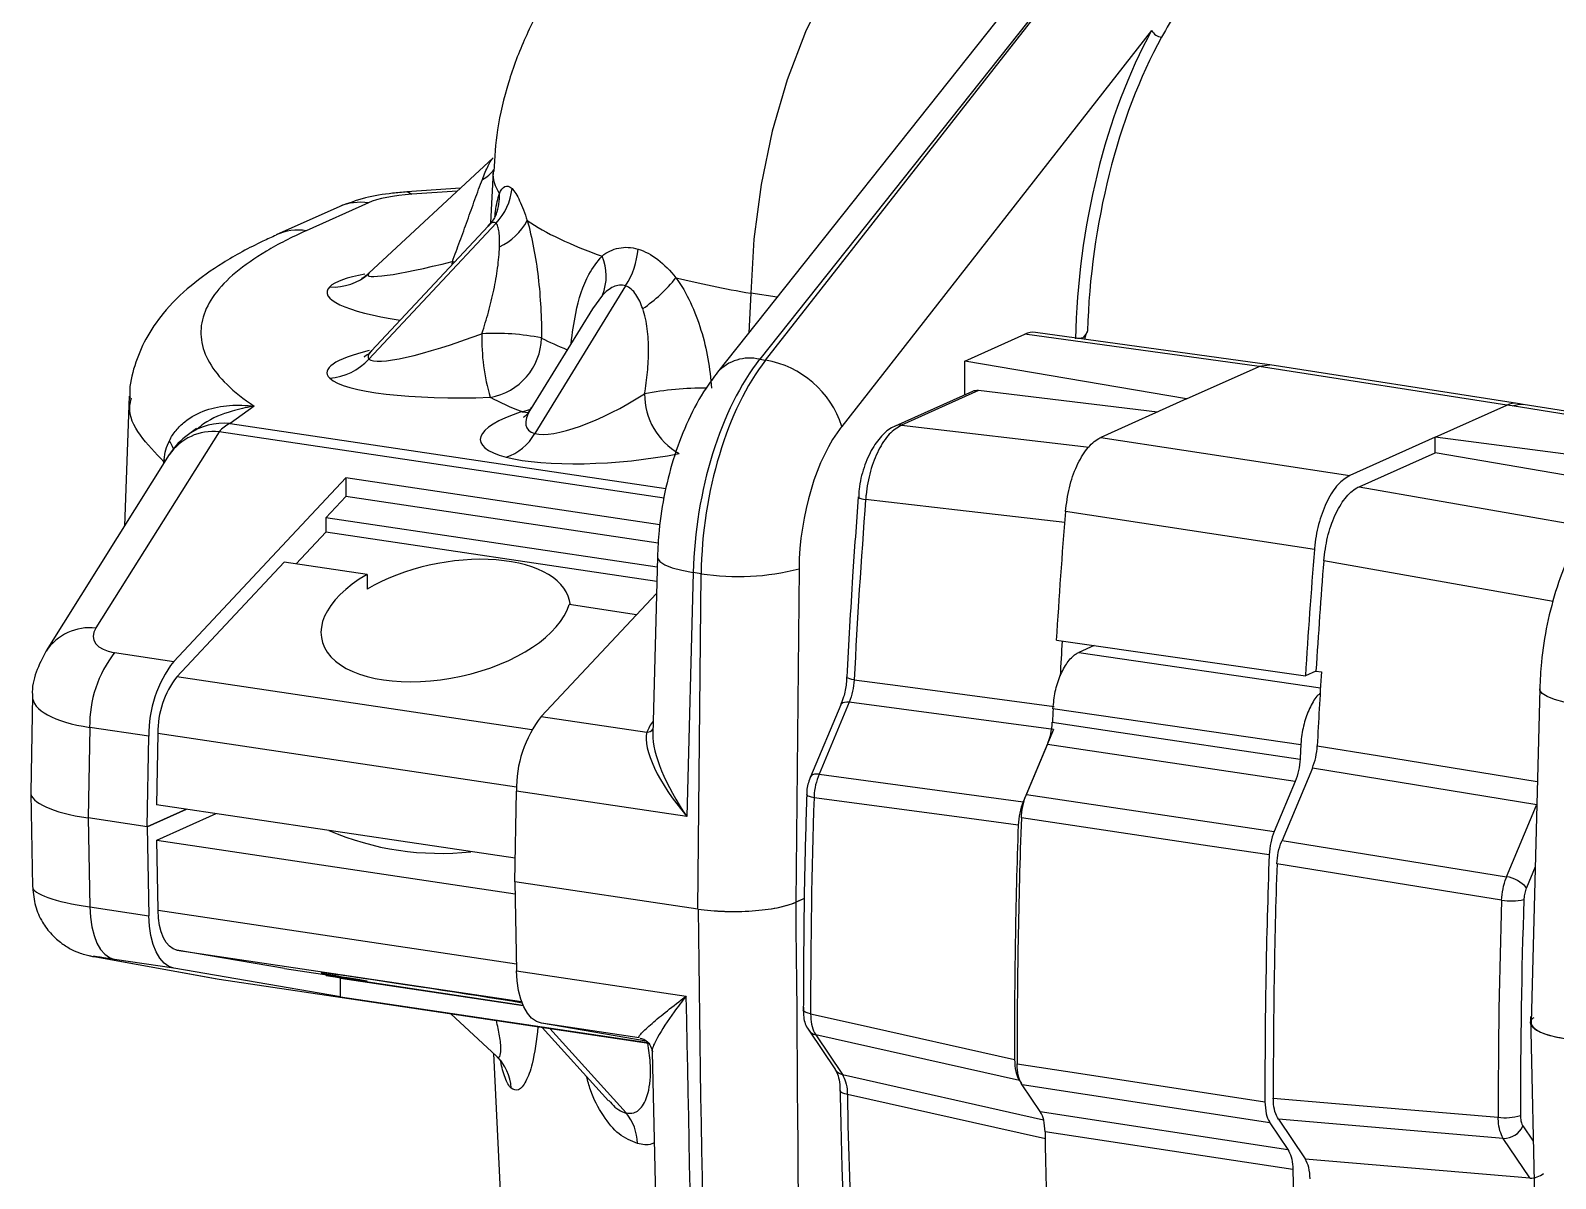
# Model space of a CAD drawing. Header units: millimetres. Extents: x 12 to 854, y 4 to 555.
# Drawn here: x 625.43 to 659.19, y 427.27 to 452.69 of the extents above; entities that cross this region are included whole.
import ezdxf

# ---------------------------------------------------------------- set-up
doc = ezdxf.new("R2010")
doc.units = ezdxf.units.MM

msp = doc.modelspace()

# ---------------------------------------------------------------- linework, layer by layer
at = {"color": 7, "linetype": 'Continuous', "lineweight": 25}
for p, q in [((649.306, 455.143), (641.574, 445.406)), ((641.706, 445.387), (649.339, 455.138)), ((648.373, 454.858), (640.641, 445.121)), ((650.252, 452.687), (643.391, 443.922)), ((635.672, 449.868), (632.923, 447.31)), ((635.671, 449.562), (635.615, 448.428)), ((634.947, 449.194), (633.766, 449.112)), ((632.262, 448.785), (630.887, 448.169)), ((632.912, 448.87), (631.537, 448.254)), ((635.738, 448.42), (632.923, 445.409)), ((635.564, 448.358), (632.979, 445.594)), ((638.606, 447.034), (636.594, 443.764)), ((637.87, 446.526), (636.508, 444.312)), ((652.859, 445.284), (647.677, 446.001)), ((646.119, 445.368), (647.447, 445.963)), ((652.629, 445.247), (647.447, 445.963)), ((641.574, 445.406), (641.706, 445.387)), ((651.027, 444.529), (646.119, 445.368)), ((646.119, 444.619), (646.119, 445.368)), ((651.027, 444.529), (652.629, 445.247)), ((658.114, 444.392), (652.629, 445.247)), ((652.629, 445.247), (652.629, 445.247)), ((658.352, 444.428), (652.865, 445.283)), ((646.284, 444.693), (644.576, 443.928)), ((646.416, 444.713), (644.715, 443.95)), ((650.379, 444.238), (646.416, 444.713)), ((627.618, 444.592), (627.514, 441.72)), ((630.385, 444.367), (629.848, 443.985)), ((651.027, 444.529), (649.128, 443.677)), ((656.527, 443.68), (658.114, 444.392)), ((658.114, 444.392), (658.114, 444.392)), ((658.235, 444.373), (658.114, 444.392)), ((658.475, 444.409), (658.354, 444.428)), ((661.536, 443.917), (658.475, 444.409)), ((629.605, 443.803), (626.878, 439.457)), ((629.109, 443.874), (628.928, 443.745)), ((649.128, 443.677), (654.639, 442.834)), ((656.527, 443.68), (654.639, 442.834)), ((656.527, 443.339), (656.527, 443.68)), ((660.897, 443.113), (656.527, 443.68)), ((654.846, 442.586), (656.527, 443.339)), ((660.531, 442.652), (656.527, 443.339)), ((628.503, 443.295), (625.775, 438.949)), ((632.41, 442.78), (628.601, 438.715)), ((639.366, 441.741), (632.41, 442.78)), ((632.41, 442.78), (632.41, 442.368)), ((632.41, 442.368), (631.971, 441.899)), ((639.329, 441.334), (632.41, 442.368)), ((643.757, 442.358), (643.757, 442.36)), ((654.846, 442.586), (659.915, 441.696)), ((631.971, 441.899), (631.971, 441.577)), ((639.304, 440.804), (631.971, 441.899)), ((631.971, 441.577), (631.315, 440.877)), ((639.295, 440.483), (631.971, 441.577)), ((639.309, 441.029), (639.209, 437.113)), ((631.05, 440.917), (628.671, 438.378)), ((632.882, 440.643), (631.05, 440.917)), ((632.882, 440.643), (632.885, 440.32)), ((640.103, 440.686), (639.964, 435.281)), ((640.278, 440.66), (640.103, 440.686)), ((640.202, 433.235), (640.278, 440.66)), ((642.446, 440.77), (642.371, 433.385)), ((639.288, 440.219), (636.74, 437.499)), ((638.85, 439.751), (637.357, 439.974)), ((627.292, 438.911), (628.601, 438.715)), ((648.142, 439.187), (653.656, 438.399)), ((648.977, 439.068), (648.637, 438.915)), ((643.504, 438.371), (643.504, 438.373)), ((653.89, 438.504), (653.656, 438.399)), ((653.89, 438.504), (654.012, 438.49)), ((625.473, 437.954), (625.435, 435.824)), ((658.843, 438.11), (658.653, 430.718)), ((643.37, 437.757), (642.701, 436.165)), ((643.558, 437.813), (642.889, 436.221)), ((643.372, 437.762), (643.37, 437.757)), ((648.08, 437.21), (643.558, 437.813)), ((626.741, 437.257), (626.705, 435.252)), ((628.05, 437.061), (626.741, 437.257)), ((636.74, 437.499), (639.079, 437.149)), ((628.014, 435.056), (628.05, 437.061)), ((628.253, 437.121), (628.224, 435.543)), ((648.08, 437.21), (647.408, 435.61)), ((647.479, 435.768), (647.943, 436.874)), ((653.429, 436.058), (647.943, 436.874)), ((642.889, 436.221), (647.408, 435.61)), ((653.81, 436.354), (653.138, 434.754)), ((653.429, 436.058), (652.965, 434.952)), ((625.437, 435.793), (625.475, 433.726)), ((636.162, 434.357), (628.224, 435.543)), ((636.153, 433.84), (636.189, 435.845)), ((639.964, 435.281), (636.189, 435.845)), ((647.479, 435.768), (652.965, 434.952)), ((628.014, 435.056), (626.705, 435.252)), ((628.881, 435.445), (628.014, 435.056)), ((628.016, 435.057), (628.881, 435.445)), ((628.227, 434.759), (629.538, 435.347)), ((628.016, 435.057), (628.052, 433.084)), ((628.227, 434.759), (636.16, 433.574)), ((628.255, 433.206), (628.227, 434.759)), ((653.138, 434.754), (658.111, 433.95)), ((640.202, 433.235), (636.153, 433.84)), ((636.155, 433.84), (636.191, 431.868)), ((626.742, 433.28), (628.052, 433.084)), ((642.371, 433.385), (642.564, 433.472)), ((642.564, 433.467), (642.371, 433.383)), ((626.84, 432.18), (629.566, 431.689)), ((626.84, 432.18), (626.879, 432.173)), ((626.879, 432.173), (629.605, 431.682)), ((631.053, 431.918), (628.674, 432.325)), ((628.603, 431.924), (627.293, 432.12)), ((632.295, 431.293), (628.603, 431.924)), ((631.053, 431.918), (632.885, 431.644)), ((636.191, 431.868), (639.947, 431.307)), ((629.566, 431.689), (629.605, 431.682)), ((629.605, 431.682), (639.11, 430.262)), ((631.973, 431.76), (631.973, 431.78)), ((632.295, 431.705), (631.973, 431.76)), ((631.973, 431.76), (636.333, 431.109)), ((632.295, 431.293), (632.295, 431.705)), ((632.295, 431.705), (636.336, 431.102)), ((632.295, 431.293), (639.094, 430.277)), ((634.736, 430.915), (635.748, 429.973)), ((658.636, 430.856), (659.085, 411.685)), ((638.907, 430.385), (636.742, 430.708)), ((639.059, 430.312), (636.742, 430.708)), ((636.76, 430.613), (638.23, 428.986)), ((642.661, 430.551), (643.252, 429.673)), ((647.327, 429.438), (642.814, 430.449)), ((642.814, 430.449), (643.405, 429.571)), ((635.681, 430.036), (637.179, 399.815)), ((639.193, 430.065), (639.551, 414.604)), ((643.256, 429.668), (643.252, 429.673)), ((643.354, 429.21), (643.354, 429.213)), ((647.327, 429.438), (647.373, 429.369)), ((652.872, 428.5), (647.386, 429.339)), ((647.782, 428.752), (647.386, 429.339)), ((647.782, 428.752), (653.267, 427.913)), ((652.872, 428.5), (653.267, 427.913)), ((658.035, 428.157), (653.057, 428.581)), ((653.057, 428.581), (653.651, 427.7)), ((658.627, 427.279), (658.035, 428.157)), ((653.651, 427.7), (658.627, 427.279))]:
    msp.add_line(p, q, dxfattribs=at)
at = {"color": 8, "linetype": 'Continuous', "lineweight": 25}
for p, q in [((634.88, 449.131), (633.876, 449.062)), ((634.766, 447.505), (634.77, 447.57)), ((634.77, 447.57), (634.821, 447.564)), ((638.092, 446.824), (637.873, 446.524)), ((641.378, 446.868), (641.335, 445.995)), ((641.959, 446.781), (641.378, 446.868)), ((648.726, 445.856), (648.729, 445.88)), ((652.864, 445.275), (652.629, 445.247)), ((661.483, 443.851), (658.235, 444.373)), ((629.848, 443.985), (639.498, 442.543)), ((636.307, 444.247), (636.471, 444.23)), ((639.457, 442.331), (629.605, 443.803)), ((644.715, 443.95), (648.869, 443.463)), ((628.386, 443.108), (628.386, 443.134)), ((628.39, 443.187), (628.418, 443.159)), ((648.637, 438.915), (653.992, 438.134)), ((636.529, 437.204), (628.671, 438.378)), ((636.192, 435.935), (628.253, 437.121)), ((658.777, 435.543), (653.81, 436.354)), ((658.111, 433.95), (658.776, 435.534)), ((626.706, 435.251), (626.742, 433.28)), ((658.741, 434.166), (658.548, 433.705)), ((628.255, 433.206), (636.189, 432.02)), ((628.674, 432.325), (636.303, 431.185)), ((636.927, 430.588), (638.615, 428.719)), ((643.405, 429.571), (647.858, 428.57)), ((658.472, 428.431), (658.701, 428.092))]:
    msp.add_line(p, q, dxfattribs=at)
at = {"color": 7, "linetype": 'Continuous', "lineweight": 25, "flags": 128}
for points in [[(645.344, 456.046), (644.737, 455.683), (644.144, 455.149), (643.579, 454.455), (643.056, 453.618), (642.587, 452.658), (642.183, 451.597), (641.853, 450.46), (641.605, 449.274), (641.446, 448.068), (641.378, 446.868)], [(653.855, 441.194), (651.1, 441.616), (648.344, 442.038)], [(659.144, 440.047), (656.6, 440.496), (654.062, 440.943)], [(653.555, 436.868), (651.58, 437.156), (648.068, 437.669)], [(648.053, 437.371), (649.37, 437.176), (653.539, 436.556)], [(647.298, 435.091), (646.048, 435.259), (642.778, 435.7)], [(652.854, 434.435), (651.538, 434.63), (647.368, 435.25)], [(658, 433.428), (656.941, 433.6), (653.027, 434.235)], [(626.742, 433.28), (626.756, 433.053), (626.788, 432.84), (626.837, 432.648), (626.903, 432.48), (626.983, 432.34), (627.077, 432.232), (627.181, 432.158), (627.293, 432.12)], [(628.674, 432.325), (628.588, 432.354), (628.509, 432.41), (628.438, 432.492), (628.377, 432.598), (628.327, 432.726), (628.29, 432.872), (628.265, 433.033), (628.255, 433.206)], [(628.603, 431.924), (628.491, 431.963), (628.387, 432.036), (628.293, 432.145), (628.213, 432.284), (628.147, 432.452), (628.098, 432.645), (628.066, 432.857), (628.052, 433.084)], [(636.742, 430.708), (636.63, 430.746), (636.526, 430.82), (636.432, 430.928), (636.352, 431.068), (636.286, 431.236), (636.237, 431.428), (636.205, 431.641), (636.191, 431.868)], [(642.702, 430.915), (643.664, 430.7), (647.215, 429.903)], [(647.275, 429.806), (648.591, 429.605), (652.76, 428.967)], [(652.945, 429.047), (654.323, 428.93), (657.924, 428.624)], [(653.379, 427.464), (652.062, 427.665), (647.893, 428.303)]]:
    msp.add_lwpolyline(points, dxfattribs=at)
at = {"color": 8, "linetype": 'Continuous', "lineweight": 25, "flags": 128}
for points in [[(633.766, 449.112), (633.797, 449.109), (633.876, 449.062)], [(658.235, 444.373), (658.389, 444.412), (658.475, 444.409)], [(636.307, 444.247), (636.509, 444.303), (636.511, 444.304)], [(648.327, 441.793), (645.953, 442.069), (643.92, 442.305)], [(639.309, 441.029), (639.313, 441.002), (639.363, 440.929), (639.473, 440.858), (639.637, 440.792), (639.85, 440.734), (640.103, 440.686)], [(643.667, 438.309), (643.613, 438.32), (643.569, 438.332), (643.535, 438.344), (643.514, 438.357), (643.505, 438.37), (643.504, 438.371)], [(643.667, 438.309), (644.631, 438.181), (648.097, 437.717)], [(659.636, 437.767), (659.384, 437.815), (659.171, 437.874), (659.007, 437.939), (658.897, 438.01), (658.846, 438.083), (658.843, 438.11)], [(643.558, 437.813), (643.502, 437.815), (643.454, 437.811), (643.415, 437.799), (643.387, 437.781), (643.372, 437.762)], [(653.919, 436.849), (655.295, 436.625), (658.79, 436.055)], [(642.889, 436.221), (642.833, 436.223), (642.785, 436.218), (642.746, 436.207), (642.718, 436.189), (642.701, 436.165)], [(642.778, 435.7), (642.725, 435.711), (642.68, 435.723), (642.647, 435.737), (642.625, 435.752), (642.616, 435.766), (642.616, 435.77)], [(642.702, 430.915), (642.649, 430.927), (642.604, 430.942), (642.571, 430.958), (642.549, 430.975), (642.54, 430.993), (642.54, 430.997)], [(643.516, 429.127), (643.462, 429.139), (643.418, 429.154), (643.384, 429.171), (643.363, 429.19), (643.354, 429.21), (643.354, 429.21)], [(647.9, 428.143), (646.783, 428.394), (643.516, 429.127)]]:
    msp.add_lwpolyline(points, dxfattribs=at)
at = {"color": 7, "linetype": 'Continuous', "lineweight": 25}
for centre, radius, start, end in [((650.514, 452.836), 0.301, 209.6075, 261.9201), ((634.775, 449.328), 1.324, 316.7019, 353.8307), ((635.269, 449.09), 1.31, 294.5284, 332.2002), ((637.064, 447.248), 1.113, 337.5838, 23.495), ((637.089, 448.001), 1.8, 327.467, 355.068), ((632.146, 448.157), 1.15, 265.5098, 312.5451), ((637.148, 449.244), 3.278, 304.0623, 321.707), ((639.814, 445.828), 4.39, 178.0993, 196.7194), ((635.703, 440.63), 5.351, 78.7695, 92.9702), ((635.368, 445.922), 1.379, 280.0971, 358.1738), ((631.954, 446.306), 1.32, 274.4007, 317.2128), ((641.35, 443.275), 2.141, 17.578, 80.4276), ((640.541, 444.634), 1.515, 179.6904, 240.2716), ((630.183, 443.286), 0.775, 115.6143, 138.1399), ((629.848, 442.451), 1.587, 125.4078, 147.8839), ((635.614, 444.305), 1.12, 287.947, 331.0741), ((788.231, 431.162), 144.74, 175.58475, 177.1695), ((795.472, 430.148), 147.608, 175.37975, 176.48912), ((800.933, 429.332), 147.555, 175.38903, 176.47708), ((800.149, 429.444), 146.539, 175.49924, 176.45528), ((641.099, 445.892), 5.297, 261.0808, 284.7308), ((629.366, 437.301), 2.626, 142.1851, 180.9566), ((793.087, 430.376), 145.083, 176.52561, 176.8298), ((630.675, 437.105), 2.626, 142.1851, 180.9566), ((630.248, 437.155), 1.996, 142.1851, 180.9566), ((798.591, 429.533), 144.857, 176.45502, 177.10513), ((793.006, 430.172), 145.131, 177.03924, 177.1567), ((638.814, 435.889), 2.626, 142.1851, 180.9566), ((798.562, 429.343), 145.202, 177.02936, 177.15288), ((783.614, 431.07), 140.912, 178.11727, 180.06292), ((789.552, 430.083), 142.278, 177.91845, 180.11122), ((634.504, 440.739), 6.272, 246.7991, 276.2033), ((789.025, 430.254), 141.81, 178.04524, 180.14176), ((795.09, 429.255), 142.33, 177.91436, 180.11574), ((794.756, 429.398), 141.811, 178.04519, 180.14182), ((657.989, 433.219), 0.741, 41.0308, 80.5258), ((798.883, 428.788), 140.959, 178.11356, 180.06698), ((658.202, 434.777), 1.364, 261.4827, 282.2778), ((798.652, 428.828), 140.236, 178.11356, 180.06698), ((635.046, 429.226), 1.026, 2.4161, 46.7554), ((769.528, 431.253), 126.03, 180.96685, 184.28466), ((637.804, 428.032), 1.063, 0.5813, 40.2543), ((658.083, 429.701), 1.089, 261.6234, 287.8478), ((773.766, 430.113), 125.886, 180.82364, 185.38389), ((658.05, 428.618), 0.462, 268.1656, 336.0796), ((779.291, 429.284), 125.925, 180.82819, 185.38388)]:
    msp.add_arc(centre, radius, start, end, dxfattribs=at)
at = {"color": 8, "linetype": 'Continuous', "lineweight": 25}
for centre, radius, start, end in [((635.113, 450.033), 0.719, 296.6273, 323.87), ((634.765, 449.003), 1.049, 338.7782, 3.8657), ((632.731, 447.728), 1.156, 80.9874, 113.8932), ((631.356, 447.113), 1.155, 80.9773, 114.9393), ((641.351, 444.466), 0.967, 76.6842, 137.283), ((640.391, 437.491), 7.28, 89.972, 100.8116), ((629.708, 442.633), 1.359, 84.1216, 125.0704), ((629.481, 442.623), 1.186, 83.9649, 145.4959), ((644.688, 443.677), 0.275, 84.3937, 114.0793), ((628.013, 443.238), 0.611, 17.9905, 36.5441), ((643.909, 442.549), 0.244, 231.3794, 272.6248), ((626.751, 438.282), 1.181, 83.8316, 145.8001), ((639.078, 437.319), 0.169, 270.2412, 322.0333), ((642.867, 430.694), 0.251, 214.8454, 257.7988), ((643.458, 429.817), 0.251, 216.3332, 257.7637), ((658.645, 427.727), 0.449, 267.6893, 309.3543)]:
    msp.add_arc(centre, radius, start, end, dxfattribs=at)
at = {"color": 7, "linetype": 'Continuous', "lineweight": 25}
for centre, major_axis, ratio, start_param, end_param in [((652.63, 447.288), (1.124, 8.05), 0.485188, 0.905463, 1.816428), ((652.795, 447.265), (1.096, 7.862), 0.48524, 0.905351, 1.795047), ((634.287, 448.665), (1.588, 0), 0.25874, 1.832897, 2.618296), ((647.095, 449.161), (11.425, -0.39), 0.25008, 3.51649, 3.812209), ((635.525, 447.997), (2.622, 0.726), 0.081095, 2.993489, 4.397709), ((647.095, 449.161), (11.425, -0.39), 0.25008, 4.019328, 4.196845), ((647.447, 444.43), (0.235, 1.57), 0.482941, 0.005285, 0.300052), ((635.525, 446.457), (2.619, 1.024), 0.148084, 3.209397, 4.616761), ((642.482, 441.592), (0.734, 4.706), 0.481442, 0.704535, 1.838999), ((642.658, 441.566), (0.674, 4.715), 0.484454, 0.698404, 1.832868), ((635.525, 445.231), (3.531, 0.123), 0.189135, 3.322276, 4.72964), ((646.432, 444.342), (-0.134, 0.357), 0.793163, 5.892093, 6.331686), ((647.001, 446.027), (12.714, 0.002), 0.258546, 3.601719, 3.713), ((638.499, 445.124), (2.076, 1.248), 0.283647, 3.413184, 4.796263), ((638.499, 443.898), (3.11, 0.285), 0.242102, 2.330577, 3.734878), ((644.033, 441.374), (0.439, 3.145), 0.485188, 0.696852, 1.831316), ((638.499, 443.898), (3.11, 0.285), 0.242102, 3.734878, 5.117957), ((634.627, 439.461), (2.746, 0.581), 0.510123, 6.232226, 8.429137), ((634.627, 439.783), (2.749, 0.582), 0.510123, 2.146357, 6.016166), ((627.774, 439.425), (0.949, 0.209), 0.511908, 2.675328, 4.071591), ((640.757, 435.583), (-1.593, 1.715), 0.339314, 0.208533, 1.434372), ((627.975, 435.821), (2.54, 0), 0.258898, 3.136912, 4.188488), ((640.996, 433.591), (1.588, 0), 0.258961, 4.188747, 5.759238), ((627.775, 432.038), (0.955, -0.148), 0.009166, 2.100969, 2.441268), ((634.63, 431.394), (2.765, -0.428), 0.009112, 0.916769, 4.03071), ((660.24, 430.715), (1.588, 0), 0.258825, 3.134889, 4.188268)]:
    msp.add_ellipse(centre, major_axis=major_axis, ratio=ratio, start_param=start_param, end_param=end_param, dxfattribs=at)
at = {"color": 8, "linetype": 'Continuous', "lineweight": 25}
for centre, major_axis, ratio, start_param, end_param in [((647.095, 449.161), (11.425, -0.39), 0.25008, 3.137613, 3.307704), ((635.525, 446.77), (3.531, -0.123), 0.189135, 2.443629, 2.96091), ((635.525, 446.77), (3.531, -0.123), 0.189135, 2.96091, 4.146726), ((647.001, 447.253), (11.446, 0.065), 0.259844, 3.600218, 3.701501), ((635.525, 445.231), (3.531, 0.123), 0.189135, 2.38903, 3.322276), ((635.525, 446.457), (2.619, 1.024), 0.148084, 2.841347, 3.209397), ((638.499, 445.124), (2.076, 1.248), 0.283647, 2.640415, 3.413184), ((658.105, 442.86), (0.248, 1.568), 0.484808, 0.001147, 0.304189), ((628.016, 438.073), (2.542, 0.142), 0.341694, 3.116212, 4.167982), ((640.834, 437.257), (1.775, 0.391), 0.510366, 2.592143, 2.843459), ((640.757, 435.583), (-1.401, 1.894), 0.348626, 0.420034, 1.473413), ((628.018, 433.607), (2.543, -0.124), 0.175601, 3.153391, 4.195606), ((627.775, 432.038), (0.955, -0.148), 0.009166, 2.441268, 3.497232)]:
    msp.add_ellipse(centre, major_axis=major_axis, ratio=ratio, start_param=start_param, end_param=end_param, dxfattribs=at)
at = {"color": 7, "linetype": 'Continuous', "lineweight": 25}
for points, knots in [([(640.82, 456.856), (640.493, 456.697), (639.863, 456.391), (638.986, 455.799), (638.193, 455.124), (637.482, 454.349), (636.869, 453.484), (636.366, 452.541), (635.993, 451.537), (635.747, 450.539), (635.705, 449.874), (635.686, 449.567)], [0, 0, 0, 0, 0.119509, 0.230314, 0.341287, 0.452702, 0.564651, 0.677067, 0.789843, 0.902879, 1, 1, 1, 1]), ([(651.183, 453.641), (651.056, 453.479), (650.934, 453.305), (650.697, 452.937), (650.584, 452.742), (650.471, 452.537)], [0, 0, 0, 0, 0.5, 0.5, 1, 1, 1, 1]), ([(635.435, 449.39), (635.477, 449.5), (635.52, 449.602), (635.583, 449.731), (635.604, 449.77), (635.641, 449.831), (635.657, 449.854), (635.672, 449.868)], [0, 0, 0, 0, 0.5, 0.5, 0.75, 0.75, 1, 1, 1, 1]), ([(634.77, 447.57), (634.826, 447.719), (634.881, 447.869), (634.993, 448.172), (635.049, 448.327), (635.159, 448.635), (635.214, 448.789), (635.325, 449.097), (635.38, 449.249), (635.435, 449.39)], [0, 0, 0, 0, 0.25, 0.25, 0.5, 0.5, 0.75, 0.75, 1, 1, 1, 1]), ([(633.766, 449.112), (633.659, 449.103), (633.336, 449.076), (632.82, 448.992), (632.453, 448.856), (632.262, 448.785)], [0, 0, 0, 0, 0.1939247, 0.582921, 1, 1, 1, 1]), ([(635.812, 449.074), (635.845, 449.157), (635.886, 449.212), (635.982, 449.255), (636.035, 449.24), (636.091, 449.186)], [0, 0, 0, 0, 0.5, 0.5, 1, 1, 1, 1]), ([(636.091, 449.186), (636.147, 449.132), (636.203, 449.041), (636.318, 448.796), (636.373, 448.647), (636.428, 448.478)], [0, 0, 0, 0, 0.5, 0.5, 1, 1, 1, 1]), ([(635.743, 448.624), (635.742, 448.622), (635.737, 448.608), (635.694, 448.506), (635.601, 448.408), (635.558, 448.362)], [0, 0, 0, 0, 0.093537, 0.577495, 1, 1, 1, 1]), ([(635.813, 447.897), (635.816, 448.015), (635.815, 448.124), (635.799, 448.265), (635.791, 448.307), (635.77, 448.376), (635.756, 448.404), (635.738, 448.42)], [0, 0, 0, 0, 0.5, 0.5, 0.75, 0.75, 1, 1, 1, 1]), ([(636.428, 448.478), (636.482, 448.293), (636.529, 448.09), (636.611, 447.664), (636.644, 447.446), (636.696, 447.002), (636.715, 446.775), (636.74, 446.326), (636.746, 446.102), (636.746, 445.878)], [0, 0, 0, 0, 0.25, 0.25, 0.5, 0.5, 0.75, 0.75, 1, 1, 1, 1]), ([(630.871, 448.154), (630.772, 448.11), (630.363, 447.927), (629.698, 447.565), (628.951, 447.037), (628.39, 446.485), (627.972, 445.884), (627.728, 445.281), (627.614, 444.822), (627.63, 444.58), (627.633, 444.547)], [0, 0, 0, 0, 0.059962, 0.246997, 0.414731, 0.592789, 0.731496, 0.858996, 0.981031, 1, 1, 1, 1]), ([(631.537, 448.254), (631.209, 448.107), (630.916, 447.957), (630.396, 447.648), (630.169, 447.49), (629.591, 447.005), (629.351, 446.676), (629.204, 446.176), (629.19, 446.008), (629.237, 445.669), (629.297, 445.502), (629.582, 445.006), (629.911, 444.683), (630.385, 444.367)], [0, 0, 0, 0, 0.125, 0.125, 0.25, 0.25, 0.5, 0.5, 0.625, 0.625, 0.75, 0.75, 1, 1, 1, 1]), ([(635.426, 445.974), (635.477, 446.132), (635.525, 446.292), (635.613, 446.615), (635.653, 446.778), (635.722, 447.103), (635.751, 447.266), (635.795, 447.589), (635.81, 447.748), (635.813, 447.897)], [0, 0, 0, 0, 0.25, 0.25, 0.5, 0.5, 0.75, 0.75, 1, 1, 1, 1]), ([(638.084, 447.692), (638.195, 447.78), (638.318, 447.841), (638.591, 447.897), (638.734, 447.891), (638.882, 447.847)], [0, 0, 0, 0, 0.5, 0.5, 1, 1, 1, 1]), ([(638.882, 447.847), (639.031, 447.802), (639.177, 447.723), (639.461, 447.503), (639.594, 447.368), (639.721, 447.213)], [0, 0, 0, 0, 0.5, 0.5, 1, 1, 1, 1]), ([(632.938, 447.324), (632.894, 447.286), (632.815, 447.219), (632.755, 447.192), (632.762, 447.194), (632.764, 447.195)], [0, 0, 0, 0, 0.484641, 0.879305, 1, 1, 1, 1]), ([(638.606, 447.034), (638.563, 447.049), (638.518, 447.053), (638.426, 447.044), (638.38, 447.03), (638.247, 446.968), (638.167, 446.903), (638.092, 446.824)], [0, 0, 0, 0, 0.25, 0.25, 0.5, 0.5, 1, 1, 1, 1]), ([(638.984, 446.529), (638.944, 446.643), (638.897, 446.749), (638.804, 446.886), (638.769, 446.926), (638.693, 446.993), (638.651, 447.018), (638.606, 447.034)], [0, 0, 0, 0, 0.5, 0.5, 0.75, 0.75, 1, 1, 1, 1]), ([(639.721, 447.213), (639.842, 447.045), (639.949, 446.859), (640.134, 446.465), (640.211, 446.262), (640.339, 445.845), (640.39, 445.63), (640.467, 445.201), (640.493, 444.986), (640.508, 444.77)], [0, 0, 0, 0, 0.25, 0.25, 0.5, 0.5, 0.75, 0.75, 1, 1, 1, 1]), ([(639.026, 444.642), (639.054, 444.802), (639.076, 444.962), (639.107, 445.283), (639.115, 445.445), (639.115, 445.764), (639.107, 445.923), (639.066, 446.235), (639.034, 446.387), (638.984, 446.529)], [0, 0, 0, 0, 0.25, 0.25, 0.5, 0.5, 0.75, 0.75, 1, 1, 1, 1]), ([(648.832, 446.036), (648.821, 446.007), (648.807, 445.98), (648.773, 445.928), (648.752, 445.903), (648.729, 445.88)], [0, 0, 0, 0, 0.5, 0.5, 1, 1, 1, 1]), ([(648.832, 446.036), (648.815, 446), (648.791, 445.952), (648.772, 445.886), (648.777, 445.859), (648.779, 445.848)], [0, 0, 0, 0, 0.614906, 0.839211, 1, 1, 1, 1]), ([(632.983, 445.604), (632.977, 445.596), (632.933, 445.535), (632.86, 445.488), (632.815, 445.46), (632.823, 445.465), (632.825, 445.465)], [0, 0, 0, 0, 0.069855, 0.519775, 0.91916, 1, 1, 1, 1]), ([(640.641, 445.121), (640.554, 445.005), (640.314, 444.684), (639.987, 444.077), (639.681, 443.297), (639.464, 442.468), (639.342, 441.702), (639.319, 441.225), (639.309, 441.029)], [0, 0, 0, 0, 0.108432, 0.301794, 0.493274, 0.681987, 0.869305, 1, 1, 1, 1]), ([(628.505, 443.602), (628.546, 443.687), (628.596, 443.763), (628.711, 443.904), (628.776, 443.967), (628.987, 444.137), (629.146, 444.22), (629.484, 444.338), (629.66, 444.372), (629.93, 444.392), (630.021, 444.393), (630.203, 444.387), (630.294, 444.379), (630.385, 444.367)], [0, 0, 0, 0, 0.125, 0.125, 0.25, 0.25, 0.5, 0.5, 0.75, 0.75, 0.875, 0.875, 1, 1, 1, 1]), ([(636.513, 444.338), (636.496, 444.304), (636.44, 444.197), (636.35, 444.126), (636.344, 444.121), (636.342, 444.119)], [0, 0, 0, 0, 0.204534, 0.642133, 1, 1, 1, 1]), ([(644.577, 443.925), (644.572, 443.924), (644.465, 443.894), (644.287, 443.734), (644.054, 443.439), (643.877, 443.021), (643.775, 442.636), (643.768, 442.416), (643.767, 442.359)], [0, 0, 0, 0, 0.010667, 0.20764, 0.427935, 0.672173, 0.915641, 1, 1, 1, 1]), ([(644.715, 443.95), (644.623, 443.893), (644.438, 443.78), (644.196, 443.409), (644.014, 442.939), (643.94, 442.548), (643.923, 442.339), (643.92, 442.305)], [0, 0, 0, 0, 0.2389288, 0.4777852, 0.7160394, 0.9539177, 1, 1, 1, 1]), ([(648.344, 442.038), (648.367, 442.216), (648.413, 442.571), (648.586, 443.06), (648.814, 443.443), (649.007, 443.619), (649.112, 443.67), (649.128, 443.677)], [0, 0, 0, 0, 0.23918, 0.47836, 0.717538, 0.956715, 1, 1, 1, 1]), ([(654.639, 442.834), (654.549, 442.777), (654.371, 442.663), (654.133, 442.292), (653.953, 441.823), (653.877, 441.434), (653.858, 441.226), (653.855, 441.194)], [0, 0, 0, 0, 0.239124, 0.478248, 0.71737, 0.956492, 1, 1, 1, 1]), ([(643.757, 442.358), (643.713, 441.772), (643.615, 440.44), (643.544, 439.115), (643.504, 438.373)], [0, 0, 0, 0, 0.44042, 1, 1, 1, 1]), ([(654.062, 440.943), (654.084, 441.12), (654.129, 441.475), (654.301, 441.962), (654.527, 442.346), (654.721, 442.525), (654.828, 442.577), (654.846, 442.586)], [0, 0, 0, 0, 0.237957, 0.47592, 0.713801, 0.952152, 1, 1, 1, 1]), ([(660.174, 442.202), (660.088, 442.087), (659.847, 441.765), (659.52, 441.158), (659.214, 440.378), (658.997, 439.549), (658.875, 438.783), (658.852, 438.306), (658.843, 438.11)], [0, 0, 0, 0, 0.108432, 0.301794, 0.493274, 0.681987, 0.869305, 1, 1, 1, 1]), ([(625.775, 438.949), (625.697, 438.797), (625.542, 438.495), (625.456, 438.139), (625.476, 437.962), (625.476, 437.954)], [0, 0, 0, 0, 0.495187, 0.976523, 1, 1, 1, 1]), ([(648.068, 437.669), (648.081, 437.797), (648.107, 438.052), (648.222, 438.414), (648.38, 438.705), (648.527, 438.858), (648.614, 438.903), (648.637, 438.915)], [0, 0, 0, 0, 0.2296036, 0.4592072, 0.6888089, 0.91841, 1, 1, 1, 1]), ([(643.499, 438.371), (643.498, 438.325), (643.493, 438.179), (643.446, 437.954), (643.389, 437.817), (643.366, 437.763)], [0, 0, 0, 0, 0.2203392, 0.6930263, 1, 1, 1, 1]), ([(643.667, 438.309), (643.659, 438.224), (643.641, 438.05), (643.586, 437.893), (643.558, 437.813)], [0, 0, 0, 0, 0.488166, 1, 1, 1, 1]), ([(653.984, 438.006), (653.968, 437.994), (653.887, 437.937), (653.76, 437.72), (653.63, 437.387), (653.57, 437.084), (653.558, 436.913), (653.555, 436.868)], [0, 0, 0, 0, 0.07319, 0.349495, 0.625797, 0.902099, 1, 1, 1, 1]), ([(647.943, 436.874), (647.972, 436.952), (648.028, 437.108), (648.045, 437.284), (648.053, 437.371)], [0, 0, 0, 0, 0.5, 1, 1, 1, 1]), ([(653.539, 436.556), (653.531, 436.47), (653.515, 436.295), (653.458, 436.138), (653.429, 436.058)], [0, 0, 0, 0, 0.490848, 1, 1, 1, 1]), ([(653.81, 436.354), (653.838, 436.432), (653.895, 436.587), (653.911, 436.762), (653.919, 436.849)], [0, 0, 0, 0, 0.499993, 1, 1, 1, 1]), ([(642.726, 436.221), (642.705, 436.17), (642.647, 436.035), (642.611, 435.871), (642.617, 435.774), (642.617, 435.769)], [0, 0, 0, 0, 0.366962, 0.970588, 1, 1, 1, 1]), ([(642.889, 436.221), (642.861, 436.144), (642.804, 435.992), (642.781, 435.806), (642.779, 435.711), (642.778, 435.7)], [0, 0, 0, 0, 0.469038, 0.938058, 1, 1, 1, 1]), ([(642.616, 435.769), (642.598, 435.183), (642.551, 433.584), (642.544, 432), (642.54, 430.997)], [0, 0, 0, 0, 0.3665, 1, 1, 1, 1]), ([(647.408, 435.61), (647.378, 435.528), (647.32, 435.365), (647.305, 435.182), (647.298, 435.091)], [0, 0, 0, 0, 0.499991, 1, 1, 1, 1]), ([(647.368, 435.25), (647.376, 435.336), (647.39, 435.506), (647.442, 435.679), (647.475, 435.76), (647.479, 435.768)], [0, 0, 0, 0, 0.472101, 0.944203, 1, 1, 1, 1]), ([(652.965, 434.952), (652.935, 434.871), (652.877, 434.708), (652.862, 434.526), (652.854, 434.435)], [0, 0, 0, 0, 0.5, 1, 1, 1, 1]), ([(653.027, 434.235), (653.034, 434.32), (653.048, 434.489), (653.1, 434.663), (653.134, 434.745), (653.138, 434.754)], [0, 0, 0, 0, 0.469159, 0.938326, 1, 1, 1, 1]), ([(658, 433.428), (658.008, 433.513), (658.024, 433.683), (658.075, 433.858), (658.107, 433.94), (658.111, 433.95)], [0, 0, 0, 0, 0.468981, 0.937946, 1, 1, 1, 1]), ([(625.481, 433.711), (625.493, 433.573), (625.516, 433.306), (625.677, 432.953), (625.882, 432.676), (626.107, 432.477), (626.323, 432.344), (626.508, 432.263), (626.645, 432.221), (626.722, 432.203), (626.768, 432.193), (626.803, 432.187), (626.829, 432.182), (626.84, 432.18)], [0, 0, 0, 0, 0.172914, 0.337417, 0.481598, 0.607352, 0.714319, 0.800767, 0.863189, 0.895793, 0.922441, 0.965872, 1, 1, 1, 1]), ([(658.548, 433.705), (658.534, 433.667), (658.507, 433.591), (658.495, 433.498), (658.493, 433.45), (658.492, 433.445)], [0, 0, 0, 0, 0.467634, 0.935276, 1, 1, 1, 1]), ([(640.21, 433.235), (640.3, 433.222), (640.394, 433.211), (640.588, 433.194), (640.69, 433.187), (640.895, 433.18), (640.998, 433.179), (641.204, 433.183), (641.308, 433.187), (641.507, 433.201), (641.603, 433.21), (641.79, 433.233), (641.878, 433.247), (642.124, 433.295), (642.265, 433.336), (642.371, 433.383)], [0, 0, 0, 0, 0.125, 0.125, 0.25, 0.25, 0.375, 0.375, 0.5, 0.5, 0.625, 0.625, 0.75, 0.75, 1, 1, 1, 1]), ([(638.907, 430.385), (638.894, 430.388), (638.894, 430.399), (638.914, 430.435), (638.933, 430.459), (638.986, 430.516), (639.019, 430.548), (639.097, 430.621), (639.142, 430.661), (639.289, 430.788), (639.403, 430.882), (639.657, 431.085), (639.798, 431.194), (639.947, 431.307)], [0, 0, 0, 0, 0.125, 0.125, 0.25, 0.25, 0.375, 0.375, 0.5, 0.5, 0.75, 0.75, 1, 1, 1, 1]), ([(642.542, 431.063), (642.542, 431.003), (642.542, 430.837), (642.58, 430.657), (642.655, 430.568), (642.666, 430.554)], [0, 0, 0, 0, 0.32776, 0.896564, 1, 1, 1, 1]), ([(642.702, 430.915), (642.706, 430.835), (642.713, 430.674), (642.764, 430.526), (642.804, 430.464), (642.814, 430.449)], [0, 0, 0, 0, 0.431925, 0.86383, 1, 1, 1, 1]), ([(658.713, 430.826), (658.695, 430.815), (658.612, 430.76), (658.637, 430.651), (658.803, 430.519), (659.097, 430.42), (659.339, 430.379), (659.432, 430.363)], [0, 0, 0, 0, 0.06954, 0.325995, 0.582334, 0.838516, 1, 1, 1, 1]), ([(638.928, 430.378), (638.963, 430.368), (639.043, 430.346), (639.151, 430.238), (639.192, 430.123), (639.191, 430.08), (639.191, 430.07)], [0, 0, 0, 0, 0.264605, 0.592368, 0.900096, 1, 1, 1, 1]), ([(635.763, 429.956), (635.796, 429.921), (635.858, 429.856), (635.886, 429.8), (635.884, 429.804), (635.884, 429.805)], [0, 0, 0, 0, 0.441241, 0.828402, 1, 1, 1, 1]), ([(647.215, 429.903), (647.221, 429.81), (647.232, 429.638), (647.288, 429.498), (647.322, 429.445), (647.327, 429.438)], [0, 0, 0, 0, 0.499429, 0.93198, 1, 1, 1, 1]), ([(647.386, 429.339), (647.359, 429.391), (647.305, 429.495), (647.277, 429.673), (647.275, 429.781), (647.275, 429.806)], [0, 0, 0, 0, 0.431521, 0.863042, 1, 1, 1, 1]), ([(643.255, 429.667), (643.257, 429.665), (643.267, 429.652), (643.314, 429.543), (643.348, 429.384), (643.349, 429.258), (643.349, 429.21)], [0, 0, 0, 0, 0.085845, 0.430796, 0.786643, 1, 1, 1, 1]), ([(643.405, 429.571), (643.431, 429.52), (643.484, 429.417), (643.511, 429.246), (643.515, 429.146), (643.516, 429.127)], [0, 0, 0, 0, 0.446345, 0.892523, 1, 1, 1, 1]), ([(643.354, 429.213), (643.366, 428.646), (643.401, 427.001), (643.505, 424.555), (643.634, 422.702), (643.69, 421.897)], [0, 0, 0, 0, 0.229309, 0.66504, 1, 1, 1, 1]), ([(652.76, 428.967), (652.766, 428.874), (652.777, 428.701), (652.833, 428.56), (652.867, 428.507), (652.872, 428.5)], [0, 0, 0, 0, 0.499437, 0.931509, 1, 1, 1, 1]), ([(653.057, 428.581), (653.029, 428.633), (652.975, 428.737), (652.948, 428.914), (652.946, 429.021), (652.945, 429.047)], [0, 0, 0, 0, 0.432022, 0.864055, 1, 1, 1, 1]), ([(647.893, 428.303), (647.887, 428.392), (647.874, 428.562), (647.819, 428.695), (647.785, 428.747), (647.782, 428.752)], [0, 0, 0, 0, 0.49957, 0.945882, 1, 1, 1, 1]), ([(658.035, 428.157), (658.009, 428.208), (657.957, 428.312), (657.929, 428.49), (657.925, 428.598), (657.924, 428.624)], [0, 0, 0, 0, 0.431871, 0.863724, 1, 1, 1, 1]), ([(658.417, 428.664), (658.419, 428.624), (658.423, 428.544), (658.448, 428.469), (658.467, 428.438), (658.472, 428.431)], [0, 0, 0, 0, 0.430608, 0.861227, 1, 1, 1, 1]), ([(653.267, 427.913), (653.295, 427.861), (653.349, 427.757), (653.375, 427.584), (653.378, 427.484), (653.379, 427.464)], [0, 0, 0, 0, 0.446026, 0.892052, 1, 1, 1, 1]), ([(653.762, 427.257), (653.756, 427.346), (653.743, 427.525), (653.682, 427.641), (653.651, 427.7)], [0, 0, 0, 0, 0.49999, 1, 1, 1, 1])]:
    msp.add_open_spline(points, degree=3, knots=knots, dxfattribs=at)
at = {"color": 8, "linetype": 'Continuous', "lineweight": 25}
for points, knots in [([(635.712, 448.565), (635.716, 448.602), (635.738, 448.826), (635.778, 448.961), (635.812, 449.074)], [0, 0, 0, 0, 0.164779, 1, 1, 1, 1]), ([(635.738, 448.42), (635.717, 448.43), (635.681, 448.447), (635.622, 448.42), (635.588, 448.373), (635.571, 448.351)], [0, 0, 0, 0, 0.442964, 0.7293, 1, 1, 1, 1]), ([(637.399, 445.76), (637.429, 445.984), (637.503, 446.543), (637.718, 447.236), (637.982, 447.565), (638.084, 447.692)], [0, 0, 0, 0, 0.291048, 0.725839, 1, 1, 1, 1]), ([(648.613, 445.871), (648.63, 445.874), (648.663, 445.879), (648.706, 445.88), (648.728, 445.88), (648.729, 445.88)], [0, 0, 0, 0, 0.47164, 0.980626, 1, 1, 1, 1]), ([(628.386, 443.134), (628.197, 443.331), (627.815, 443.73), (627.581, 444.21), (627.649, 444.486), (627.666, 444.555)], [0, 0, 0, 0, 0.424728, 0.856211, 1, 1, 1, 1]), ([(630.385, 444.367), (630.381, 444.366), (630.369, 444.365), (630.204, 444.34), (629.831, 444.249), (629.399, 444.093), (629.167, 443.9), (629.119, 443.86)], [0, 0, 0, 0, 0.011216, 0.027704, 0.377847, 0.872236, 1, 1, 1, 1]), ([(639.947, 431.307), (639.946, 431.305), (639.851, 431.186), (639.597, 430.853), (639.325, 430.431), (639.18, 430.136), (639.2, 430.08), (639.204, 430.071)], [0, 0, 0, 0, 0.002669, 0.228631, 0.65033, 0.947944, 1, 1, 1, 1]), ([(635.748, 429.973), (635.768, 429.96), (635.797, 429.941), (635.834, 429.982), (635.852, 430.123), (635.829, 430.403), (635.771, 430.648), (635.744, 430.765)], [0, 0, 0, 0, 0.1466352, 0.2177321, 0.456288, 0.7419831, 1, 1, 1, 1]), ([(636.666, 430.627), (636.631, 430.336), (636.573, 429.856), (636.405, 429.404), (636.237, 429.185), (636.126, 429.241), (636.07, 429.269)], [0, 0, 0, 0, 0.3525922, 0.5828058, 0.7933148, 1, 1, 1, 1]), ([(638.615, 428.719), (638.674, 428.715), (638.823, 428.706), (639.013, 428.882), (639.15, 429.264), (639.174, 429.755), (639.119, 430.119), (639.097, 430.264)], [0, 0, 0, 0, 0.1061756, 0.2670938, 0.4853448, 0.7957125, 1, 1, 1, 1]), ([(636.07, 429.269), (636.059, 429.281), (635.999, 429.345), (635.936, 429.492), (635.874, 429.692), (635.855, 429.797), (635.843, 429.866)], [0, 0, 0, 0, 0.128066, 0.650086, 0.773977, 1, 1, 1, 1]), ([(638.867, 428.043), (638.728, 428.1), (638.446, 428.215), (638.095, 428.66), (637.851, 429.109), (637.769, 429.425), (637.743, 429.525)], [0, 0, 0, 0, 0.27537, 0.55607, 0.859017, 1, 1, 1, 1]), ([(638.238, 428.993), (638.28, 428.943), (638.374, 428.831), (638.509, 428.75), (638.59, 428.726), (638.615, 428.719)], [0, 0, 0, 0, 0.365123, 0.802264, 1, 1, 1, 1]), ([(639.239, 428.058), (639.221, 428.049), (639.106, 427.99), (638.976, 428.019), (638.867, 428.043)], [0, 0, 0, 0, 0.158238, 1, 1, 1, 1])]:
    msp.add_open_spline(points, degree=3, knots=knots, dxfattribs=at)
at = {"color": 7, "linetype": 'Continuous', "lineweight": 25}
for points in [[(628.39, 443.187), (628.403, 443.336), (628.442, 443.474), (628.505, 443.602)], [(628.386, 443.134), (628.387, 443.152), (628.388, 443.169), (628.39, 443.187)], [(640.21, 433.235), (640.277, 426.903), (640.453, 420.553), (640.52, 414.221)], [(642.371, 433.383), (642.438, 427.064), (642.442, 420.712), (642.509, 414.393)], [(640.282, 414.257), (640.135, 419.945), (640.075, 425.621), (639.947, 431.307)]]:
    msp.add_open_spline(points, degree=3, dxfattribs=at)

doc.saveas('drawing.dxf')
